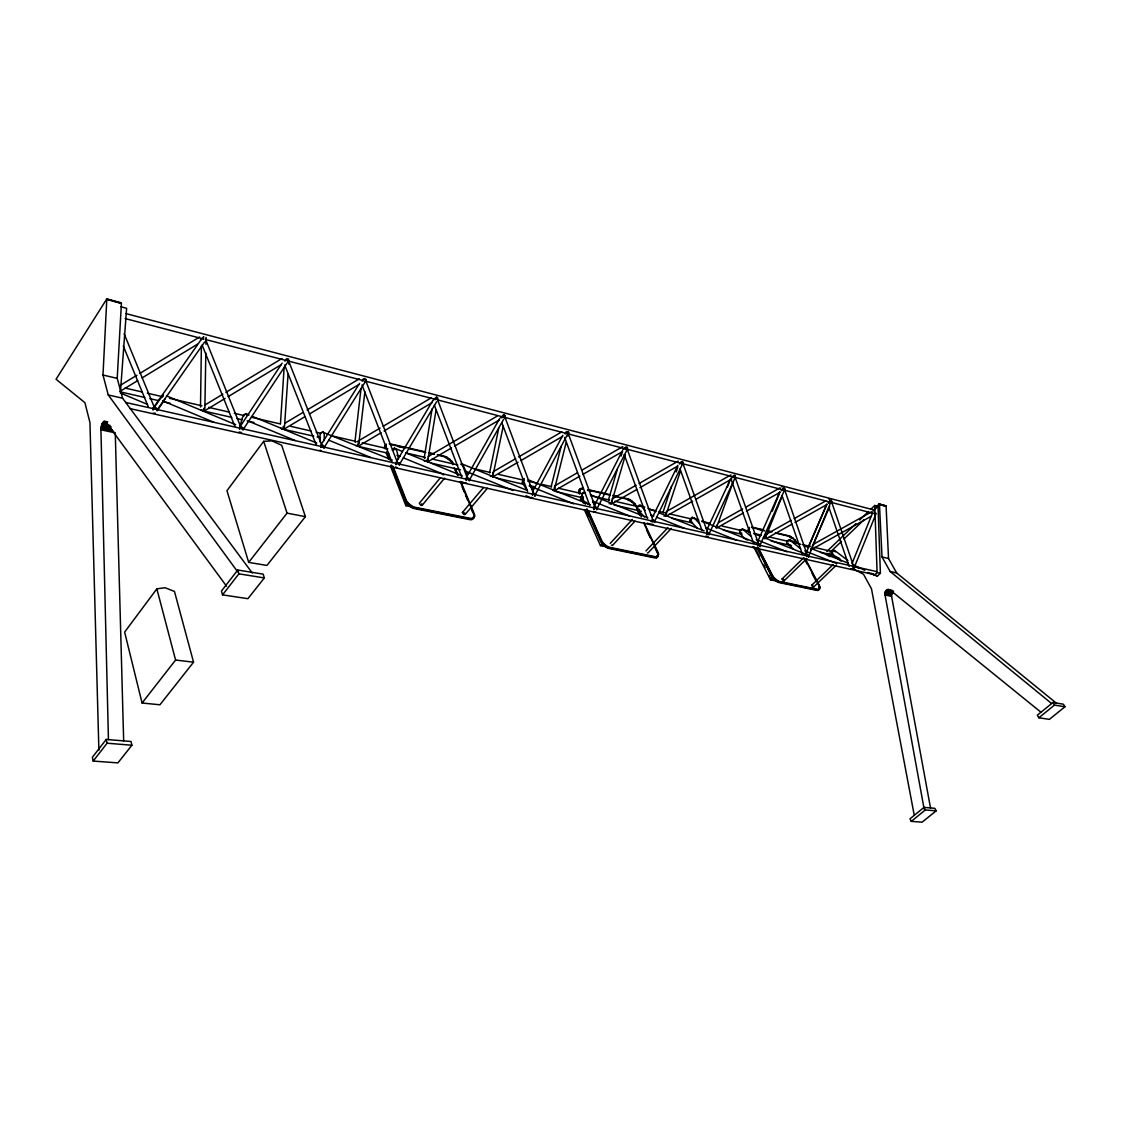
<?xml version="1.0" encoding="UTF-8"?>
<svg xmlns="http://www.w3.org/2000/svg" width="1121" height="1121" viewBox="0 0 1121 1121"><rect width="100%" height="100%" fill="white"/><g stroke="black" fill="none" stroke-linecap="round" stroke-linejoin="round"><path stroke-width="1.5" d="M567.969 432.804L595.363 507.253L593.64 509.607M461.067 463.87L461.446 464.753M924.166 809.124L885.044 594.957C883.894 592.042 887.398 587.6 890.256 590.178L1040.834 712.115M930.514 807.961L891.447 595.517L893.521 591.173M468.956 480.503L468.228 478.555L466.28 478.373M319.933 441.898L320.116 434.261M200.505 407.007L201.388 345.941M252.253 572.971L122.567 398.207L117.215 378.366L121.404 303.469L120.662 302.796M98.886 750.075L89.946 422.589L84.902 402.663L56.05 379.262L106.817 298.887L102.992 375.031L108.261 394.956L237.694 571.85M205.83 353.031L204.891 407.217A2.606 1.822 -47.4 0 1 203.518 409.669A2.606 1.822 -47.4 0 1 201.121 410.048M205.97 344.287L206.068 339.046M503.988 414.602L533.4 493.268L532.573 494.809M654.202 522.148L653.151 520.144L650.712 520.803M280.46 423.668L284.145 367.408M288.055 374.358L284.566 425.602A2.508 1.808 -46.6 0 1 283.277 427.984A2.508 1.808 -46.6 0 1 280.909 428.348M288.756 364.115L288.994 360.696M120.451 391.944L126.617 308.289L121.054 306.818M708.78 534.423L707.183 532.335L706.945 534.016M108.443 739.622L100.904 428.614L102.095 423.71L103.875 421.482L106.047 422.155L226.526 586.185M808.381 556.815C805.971 553.998 808.269 554.082 808.816 557.081M354.923 441.912L360.99 388.721M358.86 443.327L364.885 391.761M402.411 451.469L394.312 448.162L393.541 450.362M436.503 396.946L467.485 478.387L466.112 480.447M853.908 567.983C852.45 563.415 855.113 564.311 854.566 567.969M156.926 410.58C158.159 407.273 153.479 406.461 152.904 409.683M243.215 429.974L242.725 427.395L240.581 427.367M324.165 448.162C324.459 444.224 320.438 444.266 320.69 447.391M399.538 465.103L399.09 462.707L396.484 463.085M581.785 496.295L582.528 495.93M469.475 480.825C469.657 477.126 466.028 477.098 466.448 480.138M424.214 457.872L432.061 408.927M428.026 459.274L436.013 410.272M597.157 509.523L596.778 507.351L594.817 507.281M365.39 379.795L397.423 462.567L395.979 464.697M654.678 522.442L653.907 520.088L651.427 521.125M384.629 448.61A9.01 4.764 38.1 0 1 384.475 447.083L386.339 444.645M709.243 534.703L708.892 532.657L707.001 532.601M489.569 472.866L498.691 428.348M493.24 474.309L503.189 426.316M789.422 540.742C789.534 538.332 785.597 541.975 786.956 543.433M742.13 529.785C735.404 527.907 743.784 540.154 747.735 539.888M324.193 432.958L322.666 432.075M698.691 519.906L692.119 517.327L690.382 519.037L690.074 521.629L691.209 520.382M756.969 547.707L771.318 575.76A7.539 3.433 45.5 0 0 772.845 578.072L777.175 581.785A7.539 3.433 45.5 0 0 779.319 582.626L816.761 590.347A7.385 3.293 46 0 0 818.358 590.291L819.493 587.432A6.726 2.985 46 0 0 818.708 584.966L805.018 559.071M551.098 487.018L561.159 446.41M554.643 488.476L566.091 442.725M567.787 435.957L568.627 432.566M831.025 500.4L828.587 502.754M639.839 506.089C640.497 503.932 637.148 506.286 637.331 507.435M534.647 495.832L534.451 493.786L533.176 493.058M583.831 493.114L583.859 492.189L582.906 493.562M154.025 407.161L153.059 409.796M784.013 488.097L781.519 490.536A2.046 1.71 -33.4 0 1 781.267 490.171M608.549 499.7L617.251 469.503M621.118 456.079L622.575 451.048M611.702 502.166L625.364 455.154M596.512 509.733C598.152 508.079 593.682 506.3 595.363 507.253M161.396 397.647L162.993 395.11L162.615 396.33M597.311 508.177L627.438 449.073L627.298 447.111M734.297 475.094L731.284 477.756M239.852 426.933C240.945 425.237 242.542 409.796 247.279 415.134M473.16 517.58L471.955 518.771A8.099 4.316 40.1 0 1 471.352 518.967M663.001 512.297L671.451 486.472M676.215 471.941L677.799 467.093M666.056 514.679L680.447 471.072M749.276 527.529L748.884 529.448A7.399 3.321 44.7 0 0 749.262 530.794M654.79 521.083L682.787 463.491L682.675 461.6M749.445 527.655L748.282 530.051A7.399 3.321 44.8 0 0 748.996 532.111M682.143 461.46L679.536 464.038M692.007 518.715L692.246 517.341M709.341 533.344L735.39 477.196L735.292 475.36M727.403 487.075L729.743 480.657M716.908 526.394L732.826 482.997M626.275 446.859L622.8 449.759M535.053 496.281L535.193 493.786L532.895 493.31M245.849 413.691L249.072 415.022M758.02 545.493C757.768 542.788 759.183 543.545 759.576 546.347L784.56 490.003L784.49 488.224M240.469 426.681L239.474 429.133M772.243 511.218L779.936 491.993M808.872 555.694L831.474 500.512M288.209 361.354L288.363 358.93M765.475 537.59L782.262 495.93M851.974 563.597L872.53 513.068M854.384 567.156L876.188 513.39M483.403 487.663L462.398 512.465L463.688 514.329A2.27 1.219 40 0 0 464.809 514.553L464.725 512.956M706.889 534.185L707.365 532.153L706.762 532.545M757.978 545.661L758.399 543.685L701.928 521.195M806.714 556.619L807.092 554.685L763.275 537.309M852.815 566.974L853.249 565.264L852.492 565.432M396.288 464.374L397.1 462.062L396.147 463.674M532.461 494.978L533.007 492.778M652.17 521.882L652.702 519.808L651.525 521.153M759.954 546.74L760.136 544.54L758.006 544.105M283.179 426.555L284.047 429.133L284.131 426.092M153.213 408.927L154.011 407.147M162.503 396.189L163.162 394.69M806.167 552.835L826.864 504.17M385.288 446.845L385.89 446.088A8.197 4.33 38.1 0 0 386.156 448.848M808.731 545.829L826.822 504.254M812.193 546.586L829.708 506.58M757.558 541.905L779.796 491.895M440.497 477.588L419.324 503.273L420.627 505.165A2.326 1.261 39.1 0 0 421.804 505.403L421.748 503.777M393.121 450.362L394.256 448.162M594.2 509.551L594.789 506.93M706.608 530.443L730.528 479.059M690.536 519.71C692.4 513.88 697.36 521.783 699.378 523.493M436.461 397.212L433.154 400.379M437.54 400.211L437.554 397.493M652.814 516.613L677.827 465.341M322.498 432.103L392.252 460.072M593.78 506.776L622.351 450.894M364.689 378.45L362.237 381.168M504.548 417.643L504.604 415.036M579.753 489.092L578.646 491.516A8.127 4.008 42.2 0 0 579.235 493.73M818.764 588.945L818.288 589.576A6.712 2.985 46 0 1 817.938 589.772M532.699 491.376L562.812 435.312M535.46 494.319L567.17 435.102M358.16 446.06L358.216 442.136M320.354 433.547L322.778 431.571M740.715 530.667L742.48 529L750.692 536.132M567.702 434.079L567.801 431.557M469.405 480.026L503.693 419.17M392.266 450.166C396.624 443.874 398.123 456.527 398.417 459.021M466.322 477.588L499.784 418.329M399.496 464.374L436.658 401.696M396.372 461.852L432.678 400.772M391.117 465.369L404.779 500.372A9.178 4.988 38.9 0 0 406.363 503.105L411.799 507.589A9.178 4.988 38.9 0 0 414.812 508.682L469.391 519.555A8.912 4.75 40.1 0 0 471.829 519.584L474.085 516.725A8.912 4.75 40.1 0 0 473.552 514.287M324.179 447.503L364.549 382.92M320.984 444.897L359.575 383.368M682.787 463.491L682.129 464.318M205.675 340.476L206.096 337.435M567.226 431.795L565.124 433.911M826.92 553.746L826.962 554.979L830.086 556.647M461.235 464.276L462.777 464.57L467.387 474.617M813.664 587.096L812.543 585.386A1.892 0.841 45.6 0 0 811.786 585.232L812.725 587.012A1.892 0.827 45.6 0 0 813.496 587.166L836.392 565.166M788.245 541.065L789.716 539.972L800.604 548.744M243.271 429.371L287.242 362.798M426.555 460.156L427.577 461.95L427.69 459.19M503.805 415.218L501.157 417.713M735.39 477.196L734.717 477.994M240.034 426.681L282.142 363.134M157.262 410.678L164.955 399.132M639.124 506.005L640.652 505.515L645.206 510.461M154.166 407.582L161.999 396.175M784.56 490.003L784.266 490.423A2.046 1.71 -33.4 0 0 784.966 489.05M803.897 557.543L782.066 578.968L783.187 580.692A1.92 0.869 45.2 0 0 783.985 580.86L784.069 579.963M201.093 339.677L153.073 408.198L154.95 407.666L156.281 409.543M157.725 409.109L204.681 341.905M321.321 446.704L321.881 445.345L287.985 359.393M287.088 358.594L284.762 361.032M263.701 441.324L226.96 490.704L248.694 562.392L266.938 565.432L305.388 516.655L281.693 445.303L271.927 440.861L263.701 441.324L287.046 513.138L248.694 562.392M156.856 588.847L124.627 632.09L142.073 703.007L159.925 704.787L193.555 662.189L174.47 591.468L165.039 587.712L156.856 588.847L175.591 660.045L142.073 703.007M365.124 381.925L365.684 379.136M203.882 336.846L200.617 340.013M643.72 522.904L657.452 552.107A7.343 3.601 43.8 0 1 658.069 554.769L656.5 557.067M386.325 444.182L385.078 446.326A9.024 4.764 38.1 0 0 385.498 448.694M106.229 739.44L92.356 757.306L93.197 761.061L117.915 762.883L131.9 745.227L131.017 741.499L106.229 739.44L107.084 743.209L93.197 761.061M237.764 570.029L221.44 591.047L222.547 594.859L247.909 598.684L264.332 577.932L263.169 574.148L237.764 570.029L238.899 573.84L222.547 594.859M385.148 445.443L385.946 444.477M384.517 446.915L385.106 446.158M788.203 543.251L787.306 543.951L790.487 545.212M852.829 566.806L853.361 565.488L830.983 500.148M806.742 556.45L807.316 555.091L783.971 487.859M652.254 521.713L652.954 520.242L626.863 448.232M406.545 503.329L407.161 502.572M412.332 507.014L405.9 505.739L407.385 503.904M408.24 504.492L408.857 503.735M446.494 458.055L447.097 457.326M408.619 505.445L409.235 504.688M409.053 505.809L409.669 505.053M447.882 459.414L448.47 458.685M406.881 502.993A8.351 4.54 38.9 0 0 407.554 503.791L409.992 505.963L410.692 505.263M448.834 459.624L449.423 458.895M449.843 459.232L449.045 459.792M411.533 507.449L412.15 506.692M451.791 461.235L451.385 462.188M422.281 505.165L444.589 478.177M239.726 428.965L240.819 427.045L205.493 339.215M465.271 514.329L487.397 488.252M638.283 509.214L639.516 509.509M153.185 409.501L154.418 407.54L124.109 333.68M472.403 518.491L473.959 516.291A8.099 4.316 40.1 0 0 473.538 513.446L460.213 481.455M474.057 516.907L474.687 516.178M471.997 519.513L472.628 518.785M473.384 518.687L474.183 517.734M582.275 497.752L580.089 500.162L581.182 500.414M610.188 543.433L632.398 519.415M612.767 545.142L635.004 521.153M631.669 501.199L630.394 501.381M632.468 501.395L631.866 502.04L632.819 502.881M579.081 489.849L580.44 488.994A8.127 4.008 42.2 0 1 582.528 489.078M634.626 503.553L634.192 504.394A7.931 3.825 43 0 1 634.766 505.179M584.307 509.579L600.464 545.633L602.804 543.04M605.284 546.165L606.629 545.983A7.525 3.783 43.1 0 0 609.726 547.328L654.846 556.633A7.343 3.601 43.8 0 0 657.116 556.422M645.948 550.915L667.906 527.655M671.353 528.411L647.994 552.947A2.06 1.009 43.4 0 1 647.406 552.891M657.354 555.89L657.985 555.245L656.472 557.824A8.085 3.966 43.8 0 1 654.496 557.852L609.362 548.561A8.281 4.162 43.1 0 1 606.825 547.609L602.005 543.503A8.281 4.162 43.1 0 1 600.45 540.995L586.311 509.48M656.612 557.768L658.644 554.489A8.085 3.966 43.8 0 0 657.971 552.219L644.239 523.017M657.635 556.969L658.391 556.114M748.268 529.897L749.36 529.21A6.726 3.027 44.7 0 0 749.403 529.743M791.734 538.486L792.323 537.912L794.271 539.677A6.586 2.887 45.2 0 1 796.162 542.298M792.995 538.066L791.846 538.206M794.971 540.042L794.537 540.798M784.154 580.776L805.985 559.379M753.844 547.16L770.505 579.809L772.733 577.651L757.432 547.805M650.825 520.831L652.954 520.242M771.78 575.858A6.852 3.125 45.5 0 0 773.742 578.632L774.919 578.618M774.373 579.277L775.718 580.426L776.391 579.879M811.618 585.302L833.141 564.522M826.836 551.532L855.855 523.647M859.639 520.004L868.467 511.526M870.989 509.088L874.772 505.459L878.037 506.328L880.391 573.293L877.351 576.124L867.808 572.467M876.16 506.454L879.453 504.142L882.017 556.969L890.144 571.486L1051.498 703.442M830.129 552.289L841.479 541.401M844.001 538.991L864.165 519.626M872.993 511.162L878.037 506.328M818.862 588.455L819.941 587.32M819.213 589.464L819.899 588.679M874.072 575.381L877.098 572.565L874.772 505.459M851.624 568.837L850.867 569.006M749.473 528.341L748.758 529.813A6.726 3.027 44.8 0 0 749.459 532.223M923.998 807.4L909.972 818.82L911.275 821.371L922.135 822.169L936.161 810.833L934.816 808.311L923.998 807.4L925.329 809.951L936.161 810.833M1052.941 702.517L1037.331 715.198L1038.845 717.776L1049.368 719.36L1064.95 706.776L1063.423 704.212L1052.941 702.517L1054.469 705.095L1064.95 706.776M462.398 512.465L462.861 512.241A2.27 1.219 40 0 1 463.576 512.325M911.275 821.371L925.329 809.951M1038.845 717.776L1054.469 705.095M153.115 408.198L154.46 407.54M708.206 536.328L705.529 536.23M203.756 408.913L204.442 410.889L204.414 407.708M853.796 568.908L851.273 568.795M120.508 385.218L136.93 375.213M139.901 373.391L199.58 337.015M119.821 391.495L137.715 380.594M142.185 377.861L197.366 344.259M205.185 404.835L222.911 394.144M225.867 392.364L281.96 358.538M204.442 410.889L225.111 398.445M228.067 396.666L281.203 364.661M473.076 517.734L472.572 518.042A8.099 4.316 40.1 0 1 469.755 518.224L415.19 507.309A8.351 4.54 38.9 0 1 411.519 505.809L408.17 503.035A8.351 4.54 38.9 0 1 406.068 499.756L393.009 466.35M284.734 423.332L302.6 412.668M307.07 409.992L359.21 378.884M284.174 429.077L305.024 416.634M309.494 413.971L358.664 384.657M357.557 441.408L380.145 428.054M383.158 426.274L431.361 397.787M358.468 446.116L381.07 432.762M384.083 430.982L432.3 402.509M428.166 456.527L496.995 416.213M427.577 461.95L451.525 447.938M454.509 446.186L499.42 419.913M493.338 471.619L515.66 458.657M518.631 456.934L561.775 431.879M492.75 476.901L518.042 462.216M521.013 460.493L562.686 436.307M554.741 485.813L577.427 472.74M581.953 470.133L622.772 446.606M554.11 490.97L579.823 476.159M582.85 474.421L622.169 451.777M611.912 499.055L636.027 485.253M639.04 483.529L678.219 461.109M612.781 503.217L636.896 489.429M639.909 487.705L677.602 466.154M666.238 511.624L730.892 474.898M667.093 515.674L692.666 501.157M695.679 499.448L731.775 478.961M718.561 522.54L742.592 508.976M745.605 507.281L780.146 487.789M716.403 528.173L743.447 512.928M746.446 511.232L779.501 492.581M765.615 534.633L791.146 520.312M794.144 518.631L825.687 500.933M766.442 538.472L791.987 524.152M794.985 522.47L826.527 504.786M813.117 544.442L871.732 511.751M885.17 505.753L886.094 506.328L888.533 558.496L896.674 572.971L1056.585 703.371M810.931 549.851L871.059 516.333M155.258 413.243L153.073 413.215M241.547 432.524L239.067 432.019M396.358 462.609L397.423 462.567M782.066 578.968L782.234 578.884A1.92 0.869 45.3 0 1 783.033 579.053M524.25 478.541L522.134 482.1M466.364 478.401L467.485 478.387M595.573 511.638L594.018 511.835M653.109 524.488L650.895 524.025M741.71 532.993L739.93 532.937M807.316 558.945L805.495 558.875M396.274 462.581L398.221 462.749L398.992 464.767M442.921 474.744L443.201 474.673A2.354 1.233 39.3 0 1 443.958 474.772M397.324 467.723L395.503 466.967M523.969 483.305L522.989 483.277M533.148 498.046L531.396 497.332M583.509 496.967L582.542 496.953M691.811 521.84L690.872 521.811M788.469 544.049L787.573 544.007M758.16 548.281L756.549 547.637M833.267 554.335L832.371 554.292M240.819 427.045L242.64 429.623M107.084 743.209L131.9 745.227M175.591 660.045L193.555 662.189M238.899 573.84L264.332 577.932M287.046 513.138L305.388 516.655M416.269 508.402L424.803 510.097M428.208 510.784L464.024 517.93M584.77 492.385L582.794 492.946L581.701 495.804M321.377 450.978L320.074 450.11M466.742 483.417L465.509 482.605M770.505 579.809L776.531 581.056L775.718 580.426M780.748 582.444L799.469 586.311M802.874 587.012L816.48 589.828A6.712 2.985 46 0 0 817.027 589.898M600.464 545.633L606.573 546.88M620.81 550.397L609.109 547.987A7.525 3.783 43.1 0 1 607.596 547.496M624.145 551.084L642.529 554.867M645.878 555.568L654.23 557.277M100.904 428.614L113.641 431.319M885.044 594.957L891.587 596.344M100.918 429.805L115.267 432.832L123.66 740.855M101.619 424.845L111.189 426.877M885.072 592.406L891.601 593.794M101.254 426.064L110.811 428.11M884.903 593.261L891.447 594.662M101.016 427.353L112.17 429.721M884.903 594.13L891.447 595.517M104.491 421.23L107.686 421.916M886.977 589.772L891.882 590.823M103.875 421.482L107.056 422.169M886.347 590.235L892.891 591.636M103.244 421.986L106.425 422.673M102.642 422.743L107.42 423.78M885.814 590.851L892.344 592.252M102.095 423.71L110.054 425.42M885.38 591.58L891.91 592.981M887.664 589.478L892.568 590.529M129.868 408.576L875.669 574.905M125.678 402.453L876.258 571.486M877.098 572.565L880.391 573.293M405.578 447.882L390.444 444.434A8.197 4.33 38.1 0 0 389.604 444.28M408.941 448.638L425.756 452.464M429.133 453.234L434.177 454.383M437.54 455.154L444.266 456.681A7.959 4.12 39.2 0 1 447.699 458.167L450.852 460.787A7.959 4.12 39.2 0 1 452.884 463.856M398.025 446.508L403.07 447.657M890.144 571.486L896.674 572.971M108.261 394.956L122.567 398.207M425.532 451.889L390.206 443.846A9.024 4.764 38.1 0 0 389.295 443.678M428.895 452.66L433.939 453.809M437.302 454.565L444.028 456.107A8.758 4.54 39.2 0 1 446.845 457.186L451.973 461.46A8.758 4.54 39.2 0 1 453.515 463.996M120.872 392L144.763 397.465M149.878 398.642L158.411 400.589M163.526 401.766L170.35 403.336M202.775 410.762L231.781 417.404M236.909 418.581L242.024 419.758M247.152 420.921L253.977 422.491M281.273 428.754L313.698 436.181M317.117 436.966L320.522 437.736M359.771 446.733L388.791 453.388M431.445 463.155L460.451 469.811M496.295 478.008L523.591 484.272M530.429 485.841L533.834 486.612M556.016 491.699L583.326 497.962M614.042 504.996L641.352 511.246M672.068 518.294L692.54 522.975M723.255 530.023L742.032 534.325M771.038 540.967L791.51 545.661M820.53 552.303L834.178 555.427M125.16 388.062L142.213 392M147.327 393.177L162.685 396.736M169.509 398.305L201.92 405.802M208.73 407.385L229.202 412.108M234.317 413.299L244.56 415.667M251.384 417.236L280.376 423.948M290.619 426.302L311.078 431.039M316.206 432.23L321.321 433.407M331.55 435.775L355.427 441.296M362.251 442.865L387.838 448.792M406.601 453.122L425.377 457.466M432.188 459.035L457.774 464.963M474.842 468.9L490.185 472.445M498.719 474.421L524.306 480.334M527.711 481.119L537.954 483.487M541.359 484.286L551.602 486.64M558.426 488.224L582.303 493.744M590.837 495.72L609.6 500.05M614.714 501.241L638.592 506.762M648.821 509.13L655.645 510.7M659.064 511.484L664.178 512.675M669.293 513.852L691.475 518.981M701.704 521.349L710.238 523.325M722.176 526.085L740.939 530.415M754.587 533.582L761.411 535.151M769.931 537.127L786.998 541.065M793.822 542.648L798.937 543.825M802.342 544.624L809.166 546.193M814.294 547.384L833.057 551.714M102.992 375.031L117.215 378.366M751.729 527.08L763.569 529.855M766.946 530.653L772.033 531.844M775.41 532.643L788.946 535.81A7.244 3.181 45.2 0 1 790.992 536.651L795.125 540.224A7.244 3.181 45.2 0 1 796.597 542.41M751.981 527.585L763.835 530.359M767.212 531.158L770.589 531.943M775.676 533.134L789.212 536.314A6.586 2.887 45.2 0 1 791.72 537.477L792.393 537.954M588.091 489.569L609.6 494.599M612.921 495.384L617.881 496.547M621.188 497.318L627.816 498.859A7.931 3.825 43 0 1 630.212 499.826L634.794 503.749A7.931 3.825 43 0 1 636.294 506.103L641.352 516.865M757.894 529.266L764.662 530.85M588.343 490.115L609.852 495.146M613.173 495.916L628.068 499.406A7.216 3.475 43 0 1 630.997 500.737L633.813 503.133A7.216 3.475 43 0 1 635.775 505.991L640.105 515.212M587.488 490.227L592.449 491.39M882.017 556.969L888.533 558.496M125.076 318.546L202.999 338.836M206.39 339.719L284.3 359.995M289.386 361.326L362.223 380.285M365.6 381.168L435.046 399.244M438.437 400.127L875.445 513.908M126 313.614L874.338 510.069M321.881 445.345L323.605 447.825M121.32 302.838L106.719 298.957L121.404 303.287M107.364 299.545L121.404 303.469M878.892 503.932L885.87 505.781M878.682 504.03L885.996 505.963M879.565 504.338L886.08 506.188M879.607 504.59L886.094 506.328M789.436 539.902L800.59 544.316M803.771 545.577L808.549 547.468M811.744 548.73L848.373 563.204M804.808 550.887L836.63 563.499M742.172 528.93L750.285 532.153M753.536 533.442L760.024 536.02M756.241 539.551L787.04 551.798M706.188 528.061L736.805 540.294M752.934 546.726L756.157 548.015M639.937 505.193L644.757 507.126M647.966 508.402L655.995 511.61M659.204 512.9L704.156 530.878M650.572 514.763L653.781 516.052M656.99 517.341L684.244 528.257M590.361 494.767L647.91 517.888M592.939 501.269L629.652 516.052M647.209 523.129L650.404 524.418M528.201 479.802L590.305 504.87M529.154 485.813L573.686 503.833M461.67 463.8L526.758 490.213M465.916 471.324L512.942 490.466M525.903 495.734L530.779 497.724M405.648 452.786L462.314 475.907M396.918 455.21L400.141 456.527M403.378 457.858L443.79 474.393M461.586 481.68L464.809 482.997M328.621 440.133L370.547 457.396M252.295 416.353L316.753 443.005M248.414 421.132L295.075 440.497M166.469 395.853L235.648 424.663M162.601 400.842L213.999 422.337M120.283 392.981L147.58 404.443M828.867 553.494L839.811 558.608M855.463 565.909L864.837 570.281M871.101 573.195L877.351 576.124M827.144 553.48L839.657 559.323M855.295 566.623L858.42 568.081M852.885 568.669L863.52 574.288L871.479 588.791L914.246 815.219M791.118 537.688L790.403 537.239A7.244 3.181 45.2 0 0 789.688 536.861M847.938 560.556L834.5 550.369L832.272 551.252L831.768 553.746M410.076 506.019L410.903 506.552A8.351 4.54 38.9 0 0 414.56 508.051M630.436 500.975L631.263 501.549M832.02 554.082L841.128 561.117M605.844 545.451L603.659 543.461A7.525 3.783 43.1 0 1 601.627 540.434L588.175 510.503M787.208 543.783L793.738 549.178M697.57 528.523L690.074 520.747M449.885 460.549L450.67 461.348M637.681 509.452L644.435 516.935M592.547 501.998L594.662 504.674M834.851 550.593L835.271 551.868M790.081 540.196L790.487 540.995M693.437 517.762L693.857 518.603M529.63 485.043L533.344 490.872M522.302 482.619L526.842 489.975M805.453 559.155L819.143 585.05A7.399 3.293 46 0 1 819.927 587.152L818.975 589.702A7.399 3.293 46 0 1 817.363 589.758L779.936 582.037A7.539 3.433 45.5 0 1 777.792 581.196L773.448 577.469A7.539 3.433 45.5 0 1 771.935 575.157L757.572 547.104M805.663 561.257L807.274 564.311M812.094 573.448L816.116 581.07M758.833 548.758L772.383 575.255A6.852 3.125 45.5 0 0 774.359 578.03L777.021 580.314A6.852 3.125 45.5 0 0 779.67 581.505L817.097 589.24A6.726 2.985 46 0 0 818.905 589.001L819.325 587.74A7.385 3.293 46 0 0 818.876 586.367M755.554 548.912L759.52 556.689M763.485 564.452L765.068 567.562M769.034 575.339L771.416 580.005M637.134 509.831L639.292 514.441M646.523 529.813L650.124 537.491M655.182 548.253L657.354 552.863A8.085 3.966 43.8 0 1 657.901 554.419M582.514 497.906L585.344 504.212M581.967 497.78L584.083 502.502M586.914 508.808L601.08 540.322A8.281 4.162 43.1 0 0 602.622 542.83L607.456 546.936A8.281 4.162 43.1 0 0 609.992 547.903L655.112 557.193A8.085 3.966 43.8 0 0 657.102 557.179M581.196 496.995L583.312 501.732M587.558 511.176L601.01 541.107A7.525 3.783 43.1 0 0 603.042 544.133L605.999 546.656A7.525 3.783 43.1 0 0 606.797 547.118M580.65 496.869L583.481 503.175M586.101 511.386L588.203 516.08M455.504 468.802L458.181 475.192M460.843 481.596L474.169 513.572A8.912 4.75 40.1 0 1 474.701 515.996L472.459 518.855A8.912 4.75 40.1 0 1 470.007 518.827L415.429 507.925A9.178 4.988 38.9 0 1 412.416 506.846L406.979 502.348A9.178 4.988 38.9 0 1 405.396 499.616L392.336 466.196M454.888 468.662L457.55 475.052M454.243 467.933L456.233 472.726M462.23 487.117L464.234 491.909M465.565 495.104L467.555 499.91M471.549 509.495L472.88 512.689M123.268 345.955L148.322 406.895M202.116 345.002L234.821 426.176M284.65 364.956L315.996 444.322M387.404 452.029L390.514 459.988M386.745 451.875L389.856 459.834M386.801 452.786L388.665 457.55M392.406 467.107L399.861 486.192M401.094 489.373L405.452 500.512A8.351 4.54 38.9 0 0 406.306 502.166M391.299 465.215L393.219 470.105M386.142 452.632L388.623 459.007M390.5 466.238L405.9 505.739M361.971 384.881L392.126 462.665M434.359 405.157L461.614 476.705M501.858 422.715L527.599 491.432M564.648 437.498L589.646 505.361M624.173 454.467L647.307 518.196M682.703 462.833L707.603 532.587M680.041 468.928L702.04 530.485M731.06 479.256L753.69 543.475M734.844 476.495L758.637 544.105M781.954 495.44L802.454 554.391M828.98 507.631L849.129 566.343M203.293 337.183L203.532 339.243M363.19 378.926L363.372 380.832M435.452 397.787L435.607 399.637M285.827 359.379L285.925 360.682M324.235 433.617L324.249 440.525M288.84 360.163A2.62 1.85 -45.1 0 1 287.494 361.621M358.916 442.767A2.424 1.808 -45.8 0 1 355.819 445.598M355.651 442.08A2.424 1.808 -45.8 0 1 356.142 441.716M366.301 379.739A2.522 1.85 -44.2 0 1 364.815 381.729M205.788 338.5A2.718 1.85 -46 0 1 205.423 339.088M833.365 554.825A1.696 1.289 -76.6 0 1 833.225 554.461M666.056 513.264A2.074 1.724 -39.2 0 1 664.024 516.164M663.52 512.731A2.074 1.724 -39.2 0 1 663.996 512.521M683.25 462.497A2.158 1.752 -37.2 0 1 682.03 464.206M501.591 417.488A2.368 0.757 82.1 0 1 501.423 416.984M502.614 415.33A2.368 0.757 82.1 0 1 502.684 417.573M554.363 488.406A2.2 0.743 81.4 0 1 554.278 490.774M625.518 447.419A2.214 0.841 81.9 0 1 625.518 449.507M492.623 473.188A2.27 0.701 81.5 0 1 493.072 475.668A2.27 0.701 81.5 0 1 492.567 476.943M565.923 431.865A2.298 0.799 82 0 1 566.035 433.575M427.956 458.237A2.34 1.794 -44.8 0 1 425.588 461.488M424.607 461.292A2.34 1.794 -44.8 0 1 424.242 460.997M424.817 458.055A2.34 1.794 -44.8 0 1 425.307 457.69M437.765 399.006A2.438 1.836 -43.1 0 1 437.442 399.538M611.716 500.709A2.144 1.738 -40.8 0 1 609.123 503.651M608.703 500.498A2.144 1.738 -40.8 0 1 609.151 500.176M627.452 447.924A2.214 1.78 -38.9 0 1 627.045 448.918M665.412 512.801A2.074 0.827 80.9 0 1 666.014 514.665A2.074 0.827 80.9 0 1 665.776 516.361M733.695 475.668A2.088 0.911 81.4 0 1 733.638 477.616M610.847 503.988A2.144 0.785 81.2 0 1 610.427 503.371M611.562 501.605A2.144 0.785 81.2 0 1 611.435 503.89M680.993 461.908A2.158 0.883 81.7 0 1 681.064 463.505M554.292 487.103A2.2 1.752 -42.3 0 1 552.877 490.466M568.655 432.047A2.284 1.794 -40.5 0 1 567.801 434.037M493.156 473.314A2.27 1.78 -43.6 0 1 490.367 476.439M492.539 472.614A2.27 1.78 -43.6 0 1 492.904 472.908M505.333 416.031A2.354 1.822 -41.9 0 1 504.45 417.544M765.181 535.88A1.976 1.667 -35.3 0 1 764.494 538.697M809.754 546.53A1.906 0.897 80 0 1 809.908 546.263M811.38 547.679A1.906 0.897 80 0 1 811.142 549.696M874.576 512.451A1.92 0.967 80.5 0 1 874.604 513.866M716.781 525.861A2.018 0.855 80.7 0 1 716.837 527.346M781.757 490.592A2.032 0.939 81.2 0 1 781.533 490.241M781.883 486.906A2.032 0.939 81.2 0 1 782.15 487.004M782.962 488.532A2.032 0.939 81.2 0 1 782.892 490.423M811.492 548.183A1.92 1.653 -33.1 0 1 810.945 548.982M808.984 546.347A1.92 1.653 -33.1 0 1 809.923 546.081M831.922 501.311A1.99 1.681 -31.2 0 1 831.25 502.586M828.559 502.74A1.99 1.681 -31.2 0 1 828.279 502.39M716.88 525.02A2.018 1.696 -37.4 0 1 715.885 527.543M735.306 476.089A2.088 1.738 -35.4 0 1 734.942 477.028M765.04 536.146A1.962 0.883 80.4 0 1 765.405 538.514M828.769 502.797A1.976 0.953 80.8 0 1 828.545 502.46M828.937 499.223A1.976 0.953 80.8 0 1 829.204 499.321M829.876 500.33A1.976 0.953 80.8 0 1 829.932 502.656M470.68 519.065A8.099 4.316 40.1 0 1 469.139 518.953M445.289 457.452A8.758 4.54 39.2 0 1 446.256 457.914M452.506 463.884A8.758 4.54 39.2 0 1 452.912 464.725M412.024 506.384A3.867 2.116 38.9 0 1 409.782 506.188M408.927 505.753A3.867 2.116 38.9 0 1 408.1 505.179M612.402 545.366A2.102 1.051 42.8 0 1 611.435 545.156M580.384 493.184A7.385 3.643 42.2 0 1 579.879 490.592L580.972 489.05A7.385 3.643 42.2 0 1 583.368 488.952M579.837 493.058A8.127 4.008 42.2 0 1 579.249 490.844L581.042 488.336A8.127 4.008 42.2 0 1 583.13 488.406M628.166 500.26A7.202 3.475 43 0 1 628.895 500.555M633.813 504.478A7.202 3.475 43 0 1 634.346 505.207M579.781 493.857A7.385 3.643 42.2 0 1 579.501 493.142M579.249 491.839A7.385 3.643 42.2 0 1 579.277 491.264M606.111 545.773A6.011 3.027 43.1 0 1 605.48 545.338M604.864 544.848A6.011 3.027 43.1 0 1 604.275 544.316M603.729 543.755A6.011 3.027 43.1 0 1 603.238 543.167M627.984 499.742A7.931 3.825 43 0 1 629.61 500.47M604.962 546.263A3.489 1.766 43 0 1 602.902 545.605M585.554 501.914A3.433 1.71 42.3 0 1 587.446 503.735M789.829 537.323A6.586 2.887 45.2 0 1 790.473 537.66M795.195 542.228A6.586 2.887 45.2 0 1 795.574 542.886M779.053 582.093A6.852 3.125 45.5 0 1 777.105 581.337M775.298 579.263A5.479 2.508 45.5 0 1 774.765 578.786M774.261 578.268A5.479 2.508 45.5 0 1 773.798 577.721M773 576.6A5.479 2.508 45.5 0 1 772.691 576.054M795.588 542.256A7.244 3.181 45.2 0 1 796.008 542.984M774.597 580.174A3.181 1.457 45.5 0 1 771.837 579.249M501.213 417.432L501.087 416.914A2.354 1.822 -41.9 0 0 501.227 417.39"/></g></svg>
